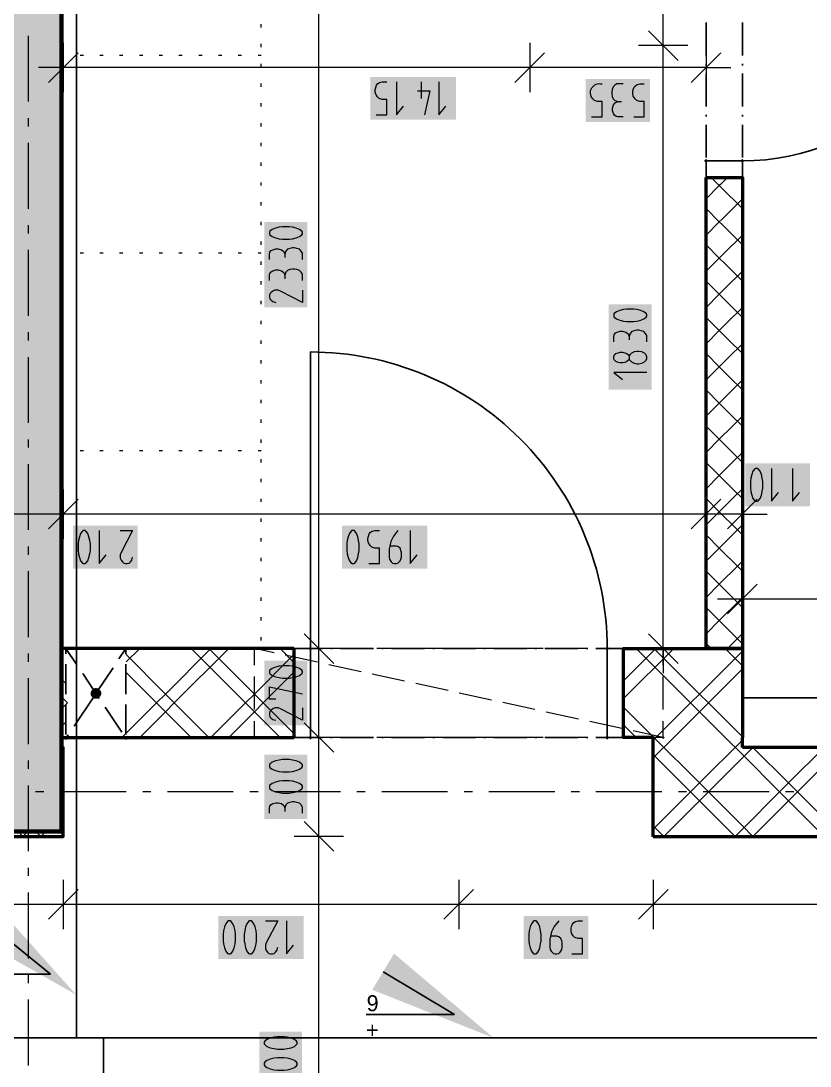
# Model space of a CAD drawing. Header units: millimetres. Extents: x 0 to 594, y 0 to 420.
# Drawn here: x 410.86 to 435.4, y 246.69 to 279.21 of the extents above; entities that cross this region are included whole.
import ezdxf
from ezdxf import colors
from ezdxf.entities.mleader import LeaderData, LeaderLine
from ezdxf.math import Vec2, Vec3

# ---------------------------------------------------------------- set-up
doc = ezdxf.new("R2010")
doc.units = ezdxf.units.MM
doc.header["$LTSCALE"] = 8
for name, color, linetype in [('PDF_Dvere', 7, 'Continuous'), ('PDF_Instalacni prizdivka do 1m', 7, 'Continuous'), ('PDF_Koty delkove', 7, 'Continuous'), ('PDF_Nabytek', 7, 'Continuous'), ('PDF_Osy hlavni', 7, 'Continuous'), ('PDF_Popis Prostupy', 7, 'Continuous'), ('PDF_Preklady', 7, 'Continuous'), ('PDF_Pricky zdene', 7, 'Continuous'), ('PDF_Prostupy', 7, 'Continuous'), ('PDF_Steny akusticke', 7, 'Continuous'), ('PDF_Steny obvodove nosne', 7, 'Continuous'), ('RED_2.5mm^2', 1, 'Continuous'), ('SYMS', 7, 'Continuous')]:
    doc.layers.add(name, color=color, linetype=linetype)

msp = doc.modelspace()

# ---------------------------------------------------------------- linework, layer by layer
at = {"layer": 'PDF_Dvere', "lineweight": 25}
for points in [[(433.291, 281.306), (433.291, 282.026), (440.466, 282.026, -0.414213), (433.291, 274.851)], [(420.233, 259.681), (419.863, 259.681), (419.863, 268.906, -0.414214), (429.088, 259.681), (428.74, 259.681)]]:
    msp.add_lwpolyline(points, format="xyb", dxfattribs=at)
for points in [[(432.163, 278.129), (432.163, 279.154)], [(433.291, 278.129), (433.291, 279.154)], [(432.163, 277.821), (432.163, 277.873)], [(433.291, 277.821), (433.291, 277.873)], [(432.163, 276.54), (432.163, 277.565)], [(433.291, 276.54), (433.291, 277.565)], [(432.163, 276.233), (432.163, 276.284)], [(433.291, 276.233), (433.291, 276.284)], [(432.163, 274.951), (432.163, 275.976)], [(433.291, 274.951), (433.291, 275.976)], [(420.54, 259.681), (420.489, 259.681)], [(421.822, 259.681), (420.797, 259.681)], [(422.129, 259.681), (422.078, 259.681)], [(423.41, 259.681), (422.385, 259.681)], [(423.718, 259.681), (423.667, 259.681)], [(424.999, 259.681), (423.974, 259.681)], [(425.307, 259.681), (425.255, 259.681)], [(426.588, 259.681), (425.563, 259.681)], [(426.895, 259.681), (426.844, 259.681)], [(428.177, 259.681), (427.152, 259.681)], [(428.484, 259.681), (428.433, 259.681)], [(420.233, 256.914), (419.863, 256.914)], [(420.54, 256.914), (420.489, 256.914)], [(421.822, 256.914), (420.797, 256.914)], [(422.129, 256.914), (422.078, 256.914)], [(423.41, 256.914), (422.385, 256.914)], [(423.718, 256.914), (423.667, 256.914)], [(424.999, 256.914), (423.974, 256.914)], [(425.307, 256.914), (425.255, 256.914)], [(426.588, 256.914), (425.563, 256.914)], [(426.895, 256.914), (426.844, 256.914)], [(428.177, 256.914), (427.152, 256.914)], [(428.484, 256.914), (428.433, 256.914)], [(429.088, 256.914), (428.74, 256.914)]]:
    msp.add_lwpolyline(points, dxfattribs=at)
for points in [[(432.163, 274.339), (432.163, 274.851), (433.291, 274.851), (433.291, 274.339)], [(419.863, 256.914), (419.351, 256.914), (419.351, 259.681), (419.863, 259.681)], [(429.601, 256.914), (429.088, 256.914), (429.088, 259.681), (429.601, 259.681)]]:
    msp.add_lwpolyline(points, close=True, dxfattribs=at)
at = {"layer": 'PDF_Dvere', "lineweight": 25, "transparency": 33554559}
for points in [[(432.163, 274.787), (432.099, 274.851), (432.227, 274.851), (432.163, 274.915)], [(433.291, 274.787), (433.227, 274.851), (433.355, 274.851), (433.291, 274.915)], [(419.927, 259.681), (419.863, 259.617), (419.863, 259.746), (419.799, 259.681)], [(429.152, 259.681), (429.088, 259.617), (429.088, 259.746), (429.024, 259.681)], [(419.927, 256.914), (419.863, 256.85), (419.863, 256.978), (419.799, 256.914)], [(429.152, 256.914), (429.088, 256.85), (429.088, 256.978), (429.024, 256.914)]]:
    msp.add_solid(points, dxfattribs=at)
at = {"layer": 'PDF_Instalacni prizdivka do 1m', "lineweight": 25}
msp.add_lwpolyline([(433.291, 256.606), (442.464, 256.606), (442.464, 258.144), (433.291, 258.144)], close=True, dxfattribs=at)
at = {"layer": 'PDF_Koty delkove', "lineweight": 18}
for points in [[(420.125, 152.109), (420.125, 185.541), (420.125, 205.447), (420.125, 207.253), (420.125, 208.739), (420.125, 232.622), (420.125, 235.389), (420.125, 238.464), (420.125, 253.839), (420.125, 256.914), (420.125, 259.681), (420.125, 283.564), (420.125, 285.05), (420.125, 340.194)], [(430.831, 259.681), (430.831, 278.439), (430.831, 283.564)], [(431.292, 277.978), (430.369, 278.9)], [(412.176, 278.524), (412.176, 277.755), (412.176, 276.986)], [(426.679, 278.524), (426.679, 277.755), (426.679, 276.986)], [(431.599, 278.439), (430.831, 278.439), (430.062, 278.439)], [(432.163, 278.524), (432.163, 277.755), (432.163, 276.986)], [(412.637, 278.216), (411.715, 277.294)], [(427.141, 278.216), (426.218, 277.294)], [(432.624, 278.216), (431.702, 277.294)], [(412.176, 277.755), (411.407, 277.755)], [(432.163, 277.755), (428.913, 277.755), (426.679, 277.755), (412.176, 277.755)], [(432.163, 277.755), (432.932, 277.755)], [(421.906, 276.281), (422.235, 276.281), (422.235, 276.759), (422.098, 276.759), (422.002, 276.794), (421.947, 276.845), (421.893, 276.93), (421.879, 276.998), (421.879, 277.066), (421.893, 277.135), (421.92, 277.203), (421.961, 277.254), (422.015, 277.289), (422.098, 277.306), (422.235, 277.306)], [(422.536, 277.306), (422.536, 276.281), (422.755, 276.554)], [(423.193, 277.033), (423.577, 277.033), (423.412, 276.281)], [(423.302, 277.306), (423.302, 276.794)], [(423.85, 277.306), (423.85, 276.281), (424.069, 276.554)], [(429.585, 277.243), (429.394, 277.243), (429.326, 277.208), (429.27, 277.156), (429.243, 277.071), (429.229, 277.003), (429.229, 276.934), (429.243, 276.849), (429.27, 276.781), (429.326, 276.73), (429.421, 276.695)], [(429.914, 276.218), (430.242, 276.218), (430.242, 276.695), (430.105, 276.695), (430.01, 276.73), (429.955, 276.781), (429.9, 276.866), (429.886, 276.934), (429.886, 277.003), (429.9, 277.071), (429.928, 277.139), (429.969, 277.19), (430.023, 277.225), (430.105, 277.243), (430.242, 277.243)], [(429.585, 276.218), (429.421, 276.218), (429.366, 276.234), (429.312, 276.269), (429.284, 276.32), (429.257, 276.422), (429.257, 276.49), (429.284, 276.593), (429.339, 276.661), (429.421, 276.695), (429.53, 276.695)], [(419.612, 271.787), (419.612, 271.979), (419.577, 272.047), (419.526, 272.102), (419.441, 272.129), (419.372, 272.143), (419.304, 272.143), (419.219, 272.129), (419.151, 272.102), (419.1, 272.047), (419.065, 271.952)], [(418.587, 271.787), (418.587, 271.952), (418.604, 272.007), (418.638, 272.061), (418.69, 272.089), (418.791, 272.116), (418.86, 272.116)], [(418.86, 272.116), (418.962, 272.089), (419.031, 272.034), (419.065, 271.952), (419.065, 271.842)], [(419.612, 271.13), (419.612, 271.322), (419.577, 271.39), (419.526, 271.445), (419.441, 271.472), (419.372, 271.486), (419.304, 271.486), (419.219, 271.472), (419.151, 271.445), (419.1, 271.39), (419.065, 271.295)], [(418.587, 271.13), (418.587, 271.295), (418.604, 271.35), (418.638, 271.404), (418.69, 271.432), (418.791, 271.459), (418.86, 271.459), (418.962, 271.432), (419.031, 271.377), (419.065, 271.295), (419.065, 271.185)], [(419.612, 270.829), (419.612, 270.445), (418.928, 270.802), (418.86, 270.829), (418.757, 270.829), (418.69, 270.802), (418.638, 270.761), (418.604, 270.72), (418.587, 270.665), (418.587, 270.611), (418.604, 270.556), (418.638, 270.514), (418.69, 270.473), (418.791, 270.445)], [(429.293, 269.225), (429.293, 269.389), (429.31, 269.444), (429.344, 269.498), (429.396, 269.526), (429.497, 269.554), (429.566, 269.554), (429.668, 269.526), (429.737, 269.471), (429.771, 269.389), (429.771, 269.28)], [(430.318, 269.225), (430.318, 269.416), (430.283, 269.485), (430.232, 269.54), (430.147, 269.567), (430.078, 269.581), (430.01, 269.581), (429.925, 269.567), (429.857, 269.54), (429.806, 269.485), (429.771, 269.389)], [(429.771, 268.677), (429.753, 268.65), (429.702, 268.609), (429.635, 268.582), (429.566, 268.568), (429.497, 268.568), (429.43, 268.582), (429.361, 268.609), (429.31, 268.664), (429.293, 268.705), (429.293, 268.759), (429.31, 268.8), (429.361, 268.855), (429.43, 268.882), (429.497, 268.896), (429.566, 268.896), (429.635, 268.882), (429.702, 268.855)], [(429.702, 268.855), (429.753, 268.814), (429.771, 268.787)], [(430.318, 268.267), (429.293, 268.267), (429.566, 268.048)], [(434.197, 265.286), (434.197, 264.261), (434.416, 264.534)], [(434.854, 265.286), (434.854, 264.261), (435.073, 264.534)], [(412.176, 264.63), (412.176, 263.862), (412.176, 263.093)], [(432.163, 264.63), (432.163, 263.862), (432.163, 263.093)], [(433.291, 264.63), (433.291, 263.862), (433.291, 263.093)], [(412.637, 264.323), (411.715, 263.4)], [(432.624, 264.323), (431.702, 263.4)], [(433.752, 264.323), (432.829, 263.4)], [(433.291, 263.862), (432.163, 263.862), (426.69, 263.862), (419.824, 263.862), (414.707, 263.862), (412.176, 263.862), (410.743, 263.862), (410.023, 263.862), (403.515, 263.862), (399.62, 263.862)], [(433.291, 263.862), (434.059, 263.862)], [(413.294, 263.349), (413.294, 262.324), (413.512, 262.597)], [(413.951, 263.349), (414.334, 263.349), (413.978, 262.665), (413.951, 262.597), (413.951, 262.494), (413.978, 262.427), (414.019, 262.375), (414.06, 262.341), (414.115, 262.324), (414.169, 262.324), (414.224, 262.341), (414.265, 262.375), (414.307, 262.427), (414.334, 262.528)], [(421.334, 263.16), (421.293, 263.263), (421.238, 263.332), (421.21, 263.349), (421.156, 263.349), (421.128, 263.332), (421.074, 263.263), (421.033, 263.16), (421.006, 263.041), (420.992, 262.938)], [(420.992, 262.938), (420.992, 262.733), (421.006, 262.632), (421.033, 262.512), (421.074, 262.409), (421.128, 262.341), (421.156, 262.324), (421.21, 262.324), (421.238, 262.341), (421.293, 262.409), (421.334, 262.512), (421.362, 262.632), (421.376, 262.733), (421.376, 262.938), (421.362, 263.041), (421.334, 263.16)], [(421.676, 262.324), (422.005, 262.324), (422.005, 262.802), (421.868, 262.802), (421.772, 262.837), (421.717, 262.888), (421.663, 262.973), (421.649, 263.041), (421.649, 263.109), (421.663, 263.178), (421.69, 263.246), (421.731, 263.297), (421.785, 263.332), (421.868, 263.349), (422.005, 263.349)], [(422.58, 263.349), (422.442, 263.178), (422.36, 263.007), (422.306, 262.768), (422.306, 262.528), (422.32, 262.46), (422.347, 262.409), (422.374, 262.375), (422.415, 262.341), (422.47, 262.324), (422.525, 262.324), (422.58, 262.341), (422.621, 262.375), (422.648, 262.409), (422.676, 262.46), (422.69, 262.528), (422.69, 262.665), (422.676, 262.733), (422.648, 262.802), (422.58, 262.853), (422.525, 262.87), (422.333, 262.87)], [(422.963, 263.349), (422.963, 262.324), (423.182, 262.597)], [(433.291, 261.988), (433.291, 261.219), (433.291, 260.45)], [(433.752, 261.68), (432.829, 260.758)], [(433.291, 261.219), (432.522, 261.219)], [(455.174, 261.219), (454.018, 261.219), (452.714, 261.219), (446.218, 261.219), (444.053, 261.219), (442.464, 261.219), (433.291, 261.219)], [(420.586, 259.22), (419.663, 260.143)], [(431.292, 259.22), (430.369, 260.143)], [(420.893, 259.681), (420.125, 259.681), (419.356, 259.681)], [(431.599, 259.681), (430.831, 259.681), (430.062, 259.681)], [(430.831, 259.681), (430.831, 258.913)], [(419.201, 259.147), (418.996, 259.147), (418.895, 259.133), (418.775, 259.106), (418.672, 259.065), (418.604, 259.01), (418.587, 258.982), (418.587, 258.928), (418.604, 258.9), (418.672, 258.846), (418.775, 258.805), (418.895, 258.777), (418.996, 258.763), (419.201, 258.763)], [(419.201, 258.763), (419.304, 258.777), (419.424, 258.805), (419.526, 258.846), (419.595, 258.9), (419.612, 258.928), (419.612, 258.982), (419.595, 259.01), (419.526, 259.065), (419.424, 259.106), (419.304, 259.133), (419.201, 259.147)], [(418.791, 258.106), (418.587, 258.106), (418.587, 258.49), (419.612, 258.271)], [(419.612, 257.833), (419.612, 257.449), (418.928, 257.805), (418.86, 257.833), (418.757, 257.833), (418.69, 257.805), (418.638, 257.764), (418.604, 257.723), (418.587, 257.668), (418.587, 257.614), (418.604, 257.559), (418.638, 257.518), (418.69, 257.477), (418.791, 257.449)], [(420.586, 256.453), (419.663, 257.375)], [(420.893, 256.914), (420.125, 256.914), (419.356, 256.914)], [(418.775, 256.184), (418.672, 256.143), (418.604, 256.089), (418.587, 256.061), (418.587, 256.007), (418.604, 255.979), (418.672, 255.925), (418.775, 255.884), (418.895, 255.856), (418.996, 255.842), (419.201, 255.842), (419.304, 255.856), (419.424, 255.884), (419.526, 255.925), (419.595, 255.979), (419.612, 256.007), (419.612, 256.061), (419.595, 256.089), (419.526, 256.143), (419.424, 256.184), (419.304, 256.211), (419.201, 256.225)], [(419.201, 256.225), (418.996, 256.225), (418.895, 256.211), (418.775, 256.184)], [(419.612, 254.556), (419.612, 254.747), (419.577, 254.815), (419.526, 254.87), (419.441, 254.897), (419.372, 254.911), (419.304, 254.911), (419.219, 254.897), (419.151, 254.87), (419.1, 254.815), (419.065, 254.72)], [(418.587, 254.556), (418.587, 254.72), (418.604, 254.775), (418.638, 254.829), (418.69, 254.857), (418.791, 254.884), (418.86, 254.884), (418.962, 254.857), (419.031, 254.802), (419.065, 254.72), (419.065, 254.611)], [(420.586, 253.378), (419.663, 254.3)], [(420.893, 253.839), (420.125, 253.839), (419.356, 253.839)], [(412.176, 252.489), (412.176, 251.721), (412.176, 250.952)], [(424.476, 252.489), (424.476, 251.721), (424.476, 250.952)], [(430.523, 252.489), (430.523, 251.721), (430.523, 250.952)], [(412.637, 252.182), (411.715, 251.259)], [(424.937, 252.182), (424.014, 251.259)], [(430.984, 252.182), (430.062, 251.259)], [(540.607, 251.721), (523.196, 251.721), (510.274, 251.721), (506.065, 251.721), (497.455, 251.721), (482.899, 251.721), (476.75, 251.721), (471.845, 251.721), (467.3, 251.721), (466.5, 251.721), (465.014, 251.721), (430.523, 251.721), (424.476, 251.721), (412.176, 251.721), (400.747, 251.721)], [(417.805, 250.797), (417.805, 250.592), (417.819, 250.491), (417.846, 250.371), (417.887, 250.268), (417.942, 250.2), (417.97, 250.183), (418.024, 250.183), (418.052, 250.2), (418.106, 250.268), (418.147, 250.371), (418.175, 250.491), (418.189, 250.592), (418.189, 250.797), (418.175, 250.9), (418.147, 251.02), (418.106, 251.122), (418.052, 251.191), (418.024, 251.208), (417.97, 251.208), (417.942, 251.191)], [(417.942, 251.191), (417.887, 251.122), (417.846, 251.02), (417.819, 250.9), (417.805, 250.797)], [(418.462, 251.208), (418.846, 251.208), (418.489, 250.524), (418.462, 250.456), (418.462, 250.353), (418.489, 250.286), (418.531, 250.234), (418.572, 250.2), (418.627, 250.183), (418.681, 250.183), (418.736, 250.2), (418.777, 250.234), (418.818, 250.286), (418.846, 250.387)], [(419.119, 251.208), (419.119, 250.183), (419.338, 250.456)], [(426.951, 250.268), (426.992, 250.371), (427.02, 250.491), (427.034, 250.592), (427.034, 250.797), (427.02, 250.9), (426.992, 251.02), (426.951, 251.122), (426.897, 251.191), (426.869, 251.208), (426.815, 251.208), (426.787, 251.191), (426.733, 251.122), (426.692, 251.02), (426.664, 250.9), (426.65, 250.797)], [(427.581, 251.208), (427.444, 251.037), (427.362, 250.866), (427.308, 250.627), (427.308, 250.387), (427.321, 250.319), (427.349, 250.268), (427.376, 250.234), (427.417, 250.2), (427.472, 250.183), (427.526, 250.183), (427.581, 250.2), (427.622, 250.234), (427.649, 250.268), (427.677, 250.319), (427.691, 250.387), (427.691, 250.524), (427.677, 250.592), (427.649, 250.661), (427.581, 250.712), (427.526, 250.729), (427.335, 250.729)], [(427.992, 250.183), (428.32, 250.183), (428.32, 250.661), (428.183, 250.661), (428.088, 250.696), (428.033, 250.747), (427.979, 250.832), (427.965, 250.9), (427.965, 250.968), (427.979, 251.037), (428.006, 251.105), (428.047, 251.156), (428.101, 251.191), (428.183, 251.208), (428.32, 251.208)], [(426.65, 250.797), (426.65, 250.592), (426.664, 250.491), (426.692, 250.371), (426.733, 250.268), (426.787, 250.2), (426.815, 250.183), (426.869, 250.183), (426.897, 250.2), (426.951, 250.268)], [(419.039, 247.606), (418.834, 247.606), (418.733, 247.592), (418.613, 247.565), (418.51, 247.524), (418.442, 247.47), (418.425, 247.442), (418.425, 247.388), (418.442, 247.36), (418.51, 247.306), (418.613, 247.265), (418.733, 247.237), (418.834, 247.223), (419.039, 247.223), (419.142, 247.237), (419.262, 247.265), (419.364, 247.306), (419.433, 247.36), (419.45, 247.388), (419.45, 247.442), (419.433, 247.47), (419.364, 247.524)], [(419.364, 247.524), (419.262, 247.565), (419.142, 247.592), (419.039, 247.606)]]:
    msp.add_lwpolyline(points, dxfattribs=at)
msp.add_lwpolyline([(428.599, 276.218), (428.928, 276.218), (428.928, 276.695), (428.791, 276.695), (428.696, 276.73), (428.641, 276.781, -0.753191), (428.928, 277.243)], format="xyb", dxfattribs=at)
for points in [[(419.201, 272.8), (418.996, 272.8), (418.895, 272.786), (418.775, 272.759), (418.672, 272.718), (418.604, 272.664), (418.587, 272.636), (418.587, 272.582), (418.604, 272.554), (418.672, 272.5), (418.775, 272.458), (418.895, 272.431), (418.996, 272.417), (419.201, 272.417), (419.304, 272.431), (419.424, 272.458), (419.526, 272.5), (419.595, 272.554), (419.612, 272.582), (419.612, 272.636), (419.595, 272.664), (419.526, 272.718), (419.424, 272.759), (419.304, 272.786)], [(429.907, 270.238), (429.702, 270.238), (429.601, 270.224), (429.481, 270.197), (429.378, 270.156), (429.31, 270.101), (429.293, 270.073), (429.293, 270.019), (429.31, 269.991), (429.378, 269.937), (429.481, 269.896), (429.601, 269.868), (429.702, 269.854), (429.907, 269.854), (430.01, 269.868), (430.13, 269.896), (430.232, 269.937), (430.301, 269.991), (430.318, 270.019), (430.318, 270.073), (430.301, 270.101), (430.232, 270.156), (430.13, 270.197), (430.01, 270.224)], [(430.078, 268.924), (430.01, 268.924), (429.925, 268.91), (429.84, 268.869), (429.788, 268.814), (429.771, 268.787), (429.771, 268.677), (429.788, 268.65), (429.84, 268.595), (429.925, 268.554), (430.01, 268.54), (430.078, 268.54), (430.163, 268.554), (430.249, 268.595), (430.301, 268.65), (430.318, 268.705), (430.318, 268.759), (430.301, 268.814), (430.249, 268.869), (430.163, 268.91)], [(433.54, 264.875), (433.54, 264.67), (433.554, 264.569), (433.581, 264.449), (433.622, 264.346), (433.677, 264.278), (433.705, 264.261), (433.759, 264.261), (433.787, 264.278), (433.841, 264.346), (433.882, 264.449), (433.91, 264.569), (433.924, 264.67), (433.924, 264.875), (433.91, 264.978), (433.882, 265.098), (433.841, 265.2), (433.787, 265.269), (433.759, 265.286), (433.705, 265.286), (433.677, 265.269), (433.622, 265.2), (433.581, 265.098), (433.554, 264.978)], [(412.637, 262.938), (412.637, 262.733), (412.651, 262.632), (412.678, 262.512), (412.719, 262.409), (412.773, 262.341), (412.801, 262.324), (412.855, 262.324), (412.883, 262.341), (412.937, 262.409), (412.978, 262.512), (413.006, 262.632), (413.02, 262.733), (413.02, 262.938), (413.006, 263.041), (412.978, 263.16), (412.937, 263.263), (412.883, 263.332), (412.855, 263.349), (412.801, 263.349), (412.773, 263.332), (412.719, 263.263), (412.678, 263.16), (412.651, 263.041)], [(419.201, 255.568), (418.996, 255.568), (418.895, 255.554), (418.775, 255.527), (418.672, 255.486), (418.604, 255.432), (418.587, 255.404), (418.587, 255.35), (418.604, 255.322), (418.672, 255.268), (418.775, 255.227), (418.895, 255.199), (418.996, 255.185), (419.201, 255.185), (419.304, 255.199), (419.424, 255.227), (419.526, 255.268), (419.595, 255.322), (419.612, 255.35), (419.612, 255.404), (419.595, 255.432), (419.526, 255.486), (419.424, 255.527), (419.304, 255.554)], [(417.148, 250.797), (417.148, 250.592), (417.162, 250.491), (417.189, 250.371), (417.23, 250.268), (417.285, 250.2), (417.313, 250.183), (417.367, 250.183), (417.395, 250.2), (417.449, 250.268), (417.49, 250.371), (417.518, 250.491), (417.532, 250.592), (417.532, 250.797), (417.518, 250.9), (417.49, 251.02), (417.449, 251.122), (417.395, 251.191), (417.367, 251.208), (417.313, 251.208), (417.285, 251.191), (417.23, 251.122), (417.189, 251.02), (417.162, 250.9)], [(419.039, 246.949), (418.834, 246.949), (418.733, 246.935), (418.613, 246.908), (418.51, 246.867), (418.442, 246.813), (418.425, 246.785), (418.425, 246.731), (418.442, 246.703), (418.51, 246.649), (418.613, 246.608), (418.733, 246.58), (418.834, 246.566), (419.039, 246.566), (419.142, 246.58), (419.262, 246.608), (419.364, 246.649), (419.433, 246.703), (419.45, 246.731), (419.45, 246.785), (419.433, 246.813), (419.364, 246.867), (419.262, 246.908), (419.142, 246.935)]]:
    msp.add_lwpolyline(points, close=True, dxfattribs=at)
at = {"layer": 'PDF_Koty delkove', "color": 7, "lineweight": 18, "true_color": 0xffffff, "transparency": 33554559}
for points in [[(424.387, 277.46), (421.726, 277.46), (424.387, 276.128), (421.726, 276.128)], [(430.424, 277.396), (428.419, 277.396), (430.424, 276.064), (428.419, 276.064)], [(419.766, 270.292), (419.766, 272.954), (418.433, 270.292), (418.433, 272.954)], [(430.472, 267.729), (430.472, 270.391), (429.139, 267.729), (429.139, 270.391)], [(435.392, 265.44), (433.387, 265.44), (435.392, 264.108), (433.387, 264.108)], [(414.488, 263.503), (412.483, 263.503), (414.488, 262.17), (412.483, 262.17)], [(423.5, 263.503), (420.839, 263.503), (423.5, 262.17), (420.839, 262.17)], [(419.766, 257.295), (419.766, 259.3), (418.433, 257.295), (418.433, 259.3)], [(419.766, 254.374), (419.766, 256.379), (418.433, 254.374), (418.433, 256.379)], [(419.657, 251.362), (416.995, 251.362), (419.657, 250.029), (416.995, 250.029)], [(428.502, 251.362), (426.497, 251.362), (428.502, 250.029), (426.497, 250.029)], [(419.604, 245.098), (419.604, 247.76), (418.271, 245.098), (418.271, 247.76)]]:
    msp.add_solid(points, dxfattribs=at)
at = {"layer": 'PDF_Nabytek', "lineweight": 13}
for points in [[(418.326, 279), (418.326, 279.103)], [(418.326, 278.385), (418.326, 278.488)], [(412.187, 278.131), (412.176, 278.131)], [(412.176, 278.131), (412.176, 278.131)], [(412.802, 278.131), (412.699, 278.131)], [(413.417, 278.131), (413.314, 278.131)], [(414.032, 278.131), (413.929, 278.131)], [(414.647, 278.131), (414.544, 278.131)], [(415.262, 278.131), (415.159, 278.131)], [(415.877, 278.131), (415.774, 278.131)], [(416.492, 278.131), (416.389, 278.131)], [(417.107, 278.131), (417.004, 278.131)], [(417.722, 278.131), (417.619, 278.131)], [(418.326, 278.131), (418.234, 278.131)], [(418.326, 278.131), (418.326, 278.131)], [(418.326, 277.77), (418.326, 277.873)], [(418.326, 277.155), (418.326, 277.258)], [(418.326, 276.54), (418.326, 276.643)], [(418.326, 275.925), (418.326, 276.028)], [(418.326, 275.31), (418.326, 275.413)], [(418.326, 274.695), (418.326, 274.798)], [(418.326, 274.08), (418.326, 274.183)], [(418.326, 273.465), (418.326, 273.568)], [(418.326, 272.85), (418.326, 272.953)], [(418.326, 272.235), (418.326, 272.338)], [(412.187, 271.981), (412.176, 271.981)], [(412.176, 271.981), (412.176, 271.981)], [(412.802, 271.981), (412.699, 271.981)], [(413.417, 271.981), (413.314, 271.981)], [(414.032, 271.981), (413.929, 271.981)], [(414.647, 271.981), (414.544, 271.981)], [(415.262, 271.981), (415.159, 271.981)], [(415.877, 271.981), (415.774, 271.981)], [(416.492, 271.981), (416.389, 271.981)], [(417.107, 271.981), (417.004, 271.981)], [(417.722, 271.981), (417.619, 271.981)], [(418.326, 271.981), (418.234, 271.981)], [(418.326, 271.981), (418.326, 271.981)], [(418.326, 271.62), (418.326, 271.723)], [(418.326, 271.005), (418.326, 271.108)], [(418.326, 270.39), (418.326, 270.493)], [(418.326, 269.775), (418.326, 269.878)], [(418.326, 269.16), (418.326, 269.263)], [(418.326, 268.545), (418.326, 268.648)], [(418.326, 267.93), (418.326, 268.033)], [(418.326, 267.315), (418.326, 267.418)], [(418.326, 266.7), (418.326, 266.803)], [(418.326, 266.085), (418.326, 266.188)], [(412.187, 265.831), (412.176, 265.831)], [(412.176, 265.831), (412.176, 265.831)], [(412.802, 265.831), (412.699, 265.831)], [(413.417, 265.831), (413.314, 265.831)], [(414.032, 265.831), (413.929, 265.831)], [(414.647, 265.831), (414.544, 265.831)], [(415.262, 265.831), (415.159, 265.831)], [(415.877, 265.831), (415.774, 265.831)], [(416.492, 265.831), (416.389, 265.831)], [(417.107, 265.831), (417.004, 265.831)], [(417.722, 265.831), (417.619, 265.831)], [(418.326, 265.831), (418.234, 265.831)], [(418.326, 265.831), (418.326, 265.831)], [(418.326, 265.47), (418.326, 265.573)], [(418.326, 264.855), (418.326, 264.958)], [(418.326, 264.24), (418.326, 264.343)], [(418.326, 263.625), (418.326, 263.728)], [(418.326, 263.01), (418.326, 263.113)], [(418.326, 262.395), (418.326, 262.498)], [(418.326, 261.78), (418.326, 261.883)], [(418.326, 261.165), (418.326, 261.268)], [(418.326, 260.55), (418.326, 260.653)], [(418.326, 259.935), (418.326, 260.038)], [(418.326, 259.682), (418.326, 259.682)]]:
    msp.add_lwpolyline(points, dxfattribs=at)
at = {"layer": 'PDF_Osy hlavni', "lineweight": 18}
for points in [[(411.1, 276.694), (411.1, 278.744)], [(411.1, 275.925), (411.1, 276.181)], [(411.1, 273.363), (411.1, 275.413)], [(411.1, 272.594), (411.1, 272.85)], [(411.1, 270.031), (411.1, 272.081)], [(411.1, 269.263), (411.1, 269.519)], [(411.1, 266.7), (411.1, 268.75)], [(411.1, 265.932), (411.1, 266.188)], [(411.1, 263.369), (411.1, 265.419)], [(411.1, 262.6), (411.1, 262.857)], [(411.1, 260.038), (411.1, 262.088)], [(411.1, 259.269), (411.1, 259.525)], [(411.1, 256.707), (411.1, 258.757)], [(411.1, 255.938), (411.1, 256.194)], [(411.1, 253.375), (411.1, 255.425)], [(411.572, 255.223), (411.316, 255.223)], [(414.134, 255.223), (412.084, 255.223)], [(414.903, 255.223), (414.647, 255.223)], [(417.465, 255.223), (415.415, 255.223)], [(418.234, 255.223), (417.978, 255.223)], [(420.797, 255.223), (418.747, 255.223)], [(421.565, 255.223), (421.309, 255.223)], [(424.128, 255.223), (422.078, 255.223)], [(424.897, 255.223), (424.64, 255.223)], [(427.459, 255.223), (425.409, 255.223)], [(428.228, 255.223), (427.972, 255.223)], [(430.79, 255.223), (428.74, 255.223)], [(431.559, 255.223), (431.303, 255.223)], [(434.122, 255.223), (432.072, 255.223)], [(434.89, 255.223), (434.634, 255.223)], [(411.1, 252.607), (411.1, 252.863)], [(411.1, 250.044), (411.1, 252.094)], [(411.1, 249.275), (411.1, 249.532)], [(411.1, 246.713), (411.1, 248.763)]]:
    msp.add_lwpolyline(points, dxfattribs=at)
at = {"layer": 'PDF_Popis Prostupy', "lineweight": 25}
msp.add_lwpolyline([(413.273, 258.172), (413.291, 258.186), (413.306, 258.203), (413.318, 258.223), (413.326, 258.244), (413.332, 258.266), (413.333, 258.289), (413.331, 258.311), (413.325, 258.333), (413.316, 258.354), (413.303, 258.373), (413.288, 258.39), (413.27, 258.404), (413.25, 258.415), (413.228, 258.422), (413.206, 258.426), (413.183, 258.426), (413.16, 258.422), (413.139, 258.415), (413.119, 258.404), (413.1, 258.391), (413.085, 258.374), (413.072, 258.355), (413.062, 258.335), (413.056, 258.313), (413.054, 258.29), (413.055, 258.267), (413.06, 258.245), (413.069, 258.224), (413.081, 258.204), (413.096, 258.187), (413.113, 258.173), (413.133, 258.161), (413.154, 258.153), (413.176, 258.148), (413.199, 258.147), (413.222, 258.15), (413.243, 258.156), (413.264, 258.166)], close=True, dxfattribs=at)
for points in [[(413.079, 258.207), (413.079, 258.207)], [(413.114, 258.401), (413.114, 258.401)], [(413.273, 258.172), (413.273, 258.172)], [(413.308, 258.366), (413.308, 258.366)]]:
    msp.add_lwpolyline(points, dxfattribs=at)
at = {"layer": 'PDF_Popis Prostupy', "lineweight": 25, "transparency": 33554559}
for points in [[(413.183, 258.425), (413.068, 258.346), (413.055, 258.276)], [(413.183, 258.425), (413.055, 258.276), (413.253, 258.412)], [(413.253, 258.412), (413.055, 258.276), (413.079, 258.207)], [(413.068, 258.346), (413.183, 258.425), (413.114, 258.401)], [(413.253, 258.412), (413.079, 258.207), (413.308, 258.366)], [(413.308, 258.366), (413.079, 258.207), (413.134, 258.161)], [(413.308, 258.366), (413.134, 258.161), (413.332, 258.298)], [(413.332, 258.298), (413.134, 258.161), (413.204, 258.148)], [(413.332, 258.298), (413.204, 258.148), (413.319, 258.228)], [(413.319, 258.228), (413.204, 258.148), (413.273, 258.172)]]:
    msp.add_solid(points, dxfattribs=at)
at = {"layer": 'PDF_Preklady', "lineweight": 18}
for points in [[(418.732, 259.548), (418.121, 259.681)], [(418.798, 259.681), (418.121, 259.681)], [(418.121, 259.167), (418.121, 259.681)], [(420.084, 259.254), (419.082, 259.472)], [(419.351, 259.681), (419.157, 259.681)], [(420.182, 259.681), (419.351, 259.681)], [(421.565, 259.681), (420.54, 259.681)], [(422.949, 259.681), (421.924, 259.681)], [(424.333, 259.681), (423.308, 259.681)], [(425.717, 259.681), (424.692, 259.681)], [(427.1, 259.681), (426.075, 259.681)], [(428.484, 259.681), (427.459, 259.681)], [(429.868, 259.681), (429.601, 259.681), (428.843, 259.681)], [(430.831, 259.681), (430.227, 259.681)], [(430.831, 259.167), (430.831, 259.681)], [(421.436, 258.96), (420.434, 259.178)], [(418.121, 257.783), (418.121, 258.808)], [(422.788, 258.665), (421.786, 258.883)], [(430.831, 257.783), (430.831, 258.808)], [(424.14, 258.371), (423.138, 258.589)], [(425.492, 258.076), (424.49, 258.294)], [(426.844, 257.782), (425.843, 258)], [(428.196, 257.488), (427.195, 257.706)], [(418.121, 256.914), (418.121, 257.424)], [(429.548, 257.193), (428.547, 257.411)], [(430.831, 256.914), (430.831, 257.424)], [(418.121, 256.914), (418.121, 256.914)], [(418.798, 256.914), (418.121, 256.914)], [(419.351, 256.914), (419.157, 256.914)], [(420.182, 256.914), (419.351, 256.914)], [(421.565, 256.914), (420.54, 256.914)], [(422.949, 256.914), (421.924, 256.914)], [(424.333, 256.914), (423.308, 256.914)], [(425.717, 256.914), (424.692, 256.914)], [(427.1, 256.914), (426.075, 256.914)], [(428.484, 256.914), (427.459, 256.914)], [(429.601, 256.914), (428.843, 256.914)], [(429.868, 256.914), (429.601, 256.914)], [(430.831, 256.914), (429.899, 257.117)], [(430.523, 256.914), (430.227, 256.914)], [(430.831, 256.914), (430.523, 256.914)], [(430.831, 256.914), (430.831, 256.914)]]:
    msp.add_lwpolyline(points, dxfattribs=at)
at = {"layer": 'PDF_Preklady', "lineweight": 18, "transparency": 33554559}
for points in [[(418.167, 259.681), (418.121, 259.635), (418.121, 259.728), (418.075, 259.681)], [(418.121, 259.635), (418.075, 259.681), (418.167, 259.681), (418.121, 259.728)], [(418.166, 259.672), (418.111, 259.636), (418.131, 259.726), (418.076, 259.691)], [(419.397, 259.681), (419.351, 259.635), (419.351, 259.728), (419.305, 259.681)], [(419.397, 259.681), (419.351, 259.635), (419.351, 259.728), (419.305, 259.681)], [(429.647, 259.681), (429.601, 259.635), (429.601, 259.728), (429.555, 259.681)], [(429.647, 259.681), (429.601, 259.635), (429.601, 259.728), (429.555, 259.681)], [(430.877, 259.681), (430.831, 259.635), (430.831, 259.728), (430.785, 259.681)], [(430.831, 259.635), (430.785, 259.681), (430.877, 259.681), (430.831, 259.728)], [(418.121, 256.868), (418.075, 256.914), (418.167, 256.914), (418.121, 256.96)], [(418.167, 256.914), (418.121, 256.868), (418.121, 256.96), (418.075, 256.914)], [(419.397, 256.914), (419.351, 256.868), (419.351, 256.96), (419.305, 256.914)], [(419.397, 256.914), (419.351, 256.868), (419.351, 256.96), (419.305, 256.914)], [(429.647, 256.914), (429.601, 256.868), (429.601, 256.96), (429.555, 256.914)], [(429.647, 256.914), (429.601, 256.868), (429.601, 256.96), (429.555, 256.914)], [(430.569, 256.914), (430.523, 256.868), (430.523, 256.96), (430.477, 256.914)], [(430.569, 256.914), (430.523, 256.868), (430.523, 256.96), (430.477, 256.914)], [(430.877, 256.914), (430.831, 256.868), (430.831, 256.96), (430.785, 256.914)], [(430.831, 256.868), (430.785, 256.914), (430.877, 256.914), (430.831, 256.96)], [(430.876, 256.904), (430.821, 256.869), (430.84, 256.959), (430.786, 256.924)]]:
    msp.add_solid(points, dxfattribs=at)
at = {"layer": 'PDF_Pricky zdene', "lineweight": 50}
msp.add_lwpolyline([(432.163, 274.339), (433.291, 274.339), (433.291, 259.681), (432.163, 259.681), (432.163, 274.339)], dxfattribs=at)
at = {"layer": 'PDF_Pricky zdene', "lineweight": 9}
for points in [[(432.573, 274.083), (432.163, 273.673)], [(432.83, 274.339), (432.609, 274.119), (432.573, 274.083), (432.317, 274.339)], [(433.291, 273.365), (432.613, 274.043), (432.573, 274.083)], [(433.291, 273.673), (432.66, 273.042), (432.573, 272.955), (432.163, 273.365)], [(432.573, 272.955), (432.163, 272.545)], [(433.291, 272.238), (432.669, 272.86), (432.573, 272.955)], [(433.291, 272.545), (432.711, 271.965), (432.573, 271.828), (432.163, 272.238)], [(432.573, 271.828), (432.163, 271.418)], [(433.291, 271.11), (432.724, 271.676), (432.573, 271.828)], [(433.291, 271.418), (432.762, 270.888), (432.573, 270.7), (432.163, 270.29)], [(433.291, 269.983), (432.78, 270.493), (432.573, 270.7), (432.163, 271.11)], [(433.291, 270.29), (432.812, 269.812), (432.573, 269.573), (432.163, 269.163)], [(433.291, 268.855), (432.836, 269.31), (432.573, 269.573), (432.163, 269.983)], [(433.291, 269.163), (432.863, 268.735), (432.573, 268.445), (432.163, 268.035)], [(433.291, 267.728), (432.892, 268.126), (432.573, 268.445), (432.163, 268.855)], [(433.291, 268.035), (432.914, 267.659), (432.573, 267.318), (432.163, 266.908)], [(433.291, 266.6), (432.948, 266.943), (432.573, 267.318), (432.163, 267.728)], [(433.291, 266.908), (432.965, 266.582), (432.573, 266.19), (432.163, 265.78)], [(433.291, 265.473), (433.004, 265.76), (432.573, 266.19), (432.163, 266.6)], [(433.291, 265.78), (433.016, 265.505), (432.573, 265.063), (432.163, 264.653)], [(433.291, 264.345), (433.06, 264.576), (432.573, 265.063), (432.163, 265.473)], [(433.291, 264.653), (433.067, 264.429), (432.573, 263.935), (432.163, 263.525)], [(433.291, 263.218), (433.115, 263.393), (432.573, 263.935), (432.163, 264.345)], [(433.291, 263.525), (433.117, 263.352), (432.573, 262.808), (432.163, 262.398)], [(433.291, 262.09), (433.171, 262.21), (432.573, 262.808), (432.163, 263.218)], [(433.291, 262.398), (433.168, 262.275), (432.573, 261.68), (432.163, 261.27)], [(433.291, 260.963), (433.227, 261.026), (432.573, 261.68), (432.163, 262.09)], [(433.291, 261.27), (433.219, 261.199), (432.573, 260.553), (432.163, 260.143)], [(433.291, 259.835), (433.283, 259.843), (432.573, 260.553), (432.163, 260.963)], [(433.291, 260.143), (433.27, 260.122), (432.829, 259.681)], [(432.317, 259.681), (432.163, 259.835)]]:
    msp.add_lwpolyline(points, dxfattribs=at)
at = {"layer": 'PDF_Prostupy', "lineweight": 25}
for points in [[(412.263, 259.683), (412.263, 259.52)], [(412.578, 259.683), (412.263, 259.683)], [(412.601, 259.176), (412.263, 259.683)], [(413.834, 259.683), (412.904, 259.683)], [(413.907, 259.357), (414.124, 259.683), (414.124, 259.52)], [(412.263, 259.195), (412.263, 258.264)], [(414.124, 259.195), (414.124, 258.264)], [(413.298, 258.13), (412.782, 258.904)], [(413.726, 259.086), (413.21, 258.311)], [(413.125, 258.175), (412.513, 257.266)], [(412.263, 257.938), (412.263, 257.007)], [(413.995, 257.084), (413.479, 257.859)], [(414.124, 257.938), (414.124, 257.007)], [(412.332, 256.995), (412.263, 256.89)], [(412.578, 256.89), (412.263, 256.89)], [(413.834, 256.89), (412.904, 256.89)]]:
    msp.add_lwpolyline(points, dxfattribs=at)
at = {"layer": 'PDF_Prostupy', "lineweight": 25, "transparency": 33554559}
for points in [[(412.263, 259.741), (412.321, 259.683), (412.205, 259.683), (412.263, 259.625)], [(412.321, 259.683), (412.263, 259.625), (412.263, 259.741), (412.205, 259.683)], [(412.295, 259.634), (412.214, 259.651), (412.311, 259.715), (412.23, 259.731)], [(414.182, 259.683), (414.124, 259.625), (414.124, 259.741), (414.066, 259.683)], [(414.124, 259.741), (414.182, 259.683), (414.066, 259.683), (414.124, 259.625)], [(414.157, 259.731), (414.173, 259.651), (414.076, 259.715), (414.092, 259.634)], [(412.263, 256.949), (412.321, 256.89), (412.205, 256.89), (412.263, 256.832)], [(412.321, 256.89), (412.263, 256.832), (412.263, 256.949), (412.205, 256.89)], [(412.295, 256.939), (412.311, 256.858), (412.214, 256.923), (412.23, 256.842)], [(414.124, 256.949), (414.182, 256.89), (414.066, 256.89), (414.124, 256.832)], [(414.182, 256.89), (414.124, 256.832), (414.124, 256.949), (414.066, 256.89)], [(414.157, 256.842), (414.076, 256.858), (414.173, 256.923), (414.092, 256.939)]]:
    msp.add_solid(points, dxfattribs=at)
at = {"layer": 'PDF_Steny akusticke', "lineweight": 50}
for points in [[(419.351, 259.681), (418.121, 259.681), (412.176, 259.681), (412.125, 259.681), (412.125, 256.914), (412.176, 256.914), (418.121, 256.914), (419.351, 256.914)], [(419.351, 259.681), (419.351, 256.914)], [(430.523, 253.839), (430.523, 256.914), (430.523, 256.914), (429.601, 256.914), (429.601, 259.681), (430.831, 259.681), (432.163, 259.681), (433.291, 259.681), (433.291, 256.914)], [(433.291, 256.606), (433.291, 256.914)], [(403.515, 253.839), (412.176, 253.839), (412.176, 256.606), (412.125, 256.606), (412.125, 253.993), (410.075, 253.993), (410.075, 256.606), (410.023, 256.606), (403.515, 256.606)], [(452.714, 256.453), (444.053, 256.453), (442.464, 256.453), (442.464, 256.606), (433.291, 256.606)], [(430.523, 253.839), (430.523, 253.839), (442.464, 253.839), (464.245, 253.839)]]:
    msp.add_lwpolyline(points, dxfattribs=at)
at = {"layer": 'PDF_Steny akusticke', "lineweight": 9}
for points in [[(413.385, 259.681), (413.385, 259.681)], [(416.706, 256.914), (415.63, 257.99), (415.353, 258.267), (414.121, 259.502)], [(414.129, 259.265), (414.554, 259.681)], [(415.077, 257.99), (415.353, 258.267), (416.768, 259.681)], [(415.353, 257.713), (415.63, 257.99), (417.321, 259.681)], [(417.844, 257.99), (416.153, 259.681)], [(419.351, 258.943), (418.398, 257.99), (418.121, 258.267), (416.706, 259.681)], [(417.844, 257.99), (418.121, 258.267), (419.351, 259.497)], [(419.351, 259.251), (418.92, 259.681)], [(429.601, 258.677), (430.605, 259.681)], [(429.601, 258.123), (431.159, 259.681)], [(431.681, 257.99), (429.99, 259.681)], [(431.958, 258.267), (430.544, 259.681)], [(433.291, 259.046), (432.235, 257.99), (431.958, 258.267), (433.291, 259.599)], [(433.291, 259.148), (432.758, 259.681)], [(415.077, 257.99), (414.124, 258.943)], [(412.263, 258.59), (412.125, 258.728)], [(412.309, 257.99), (412.125, 258.175)], [(413.263, 258.39), (413.273, 258.401)], [(431.681, 257.99), (431.958, 258.267)], [(412.309, 257.99), (412.309, 257.99), (412.125, 257.806)], [(414.554, 256.914), (415.353, 257.713), (415.077, 257.99), (414, 256.914)], [(417.321, 256.914), (418.121, 257.713), (417.844, 257.99), (416.768, 256.914)], [(418.121, 257.713), (418.398, 257.99)], [(419.351, 257.037), (418.398, 257.99)], [(430.544, 256.914), (429.601, 257.857)], [(431.159, 256.914), (431.958, 257.713), (431.681, 257.99), (430.605, 256.914)], [(431.958, 257.713), (432.235, 257.99)], [(433.291, 256.934), (432.235, 257.99)], [(416.153, 256.914), (415.353, 257.713)], [(418.92, 256.914), (418.121, 257.713)], [(432.758, 256.914), (431.958, 257.713)], [(412.125, 257.252), (412.263, 257.39)], [(429.99, 256.914), (429.601, 257.303)], [(416.706, 256.914), (416.706, 256.914)], [(430.523, 256.832), (430.605, 256.914)], [(430.523, 256.278), (431.159, 256.914)], [(433.291, 254.167), (432.235, 255.223), (431.958, 255.499), (430.544, 256.914)], [(433.291, 256.381), (432.758, 256.914)], [(430.523, 254.064), (431.681, 255.223), (431.958, 255.499), (433.291, 256.832)], [(442.464, 254.936), (441.368, 253.839), (440.261, 254.946), (439.984, 255.223), (438.6, 256.606), (437.493, 255.499), (437.216, 255.223), (435.833, 253.839), (434.726, 254.946), (434.449, 255.223), (433.291, 256.381)], [(442.464, 255.51), (441.368, 256.606), (440.261, 255.499), (439.154, 256.606), (437.77, 255.223), (437.493, 254.946), (436.386, 253.839), (435.002, 255.223), (434.726, 255.499), (433.619, 256.606), (433.291, 256.278)], [(442.464, 256.063), (441.921, 256.606), (440.537, 255.223), (440.261, 254.946), (439.154, 253.839), (437.77, 255.223), (437.493, 255.499), (436.386, 256.606), (435.002, 255.223), (434.726, 254.946), (433.619, 253.839), (433.291, 254.167)], [(433.291, 254.064), (434.449, 255.223), (434.726, 255.499), (435.833, 256.606), (437.216, 255.223), (437.493, 254.946), (438.6, 253.839), (439.984, 255.223), (440.261, 255.499), (440.537, 255.223), (441.921, 253.839), (442.464, 254.382)], [(430.851, 253.839), (431.958, 254.946), (431.681, 255.223), (430.523, 256.381)], [(431.958, 254.946), (432.235, 255.223), (433.291, 256.278)], [(412.176, 255.909), (412.125, 255.961)], [(412.176, 255.356), (412.125, 255.407)], [(412.125, 255.038), (412.176, 255.089)], [(433.065, 253.839), (431.958, 254.946)], [(412.125, 254.485), (412.176, 254.536)], [(410.925, 253.839), (410.772, 253.993)], [(410.925, 253.839), (411.079, 253.993)], [(411.633, 253.993), (411.479, 253.839), (411.325, 253.993)], [(430.851, 253.839), (430.523, 254.167)], [(433.065, 253.839), (433.291, 254.064)], [(430.851, 253.839), (430.851, 253.839), (430.851, 253.839)], [(433.065, 253.839), (433.065, 253.839), (433.065, 253.839)]]:
    msp.add_lwpolyline(points, dxfattribs=at)
at = {"layer": 'PDF_Steny obvodove nosne', "lineweight": 70}
msp.add_lwpolyline([(410.075, 340.348), (410.075, 340.194), (410.075, 256.606), (410.075, 253.993), (412.125, 253.993), (412.125, 256.606), (412.125, 256.914), (412.125, 259.681), (412.125, 283.564), (412.125, 285.05), (412.125, 340.194), (412.125, 342.603), (410.075, 342.603)], dxfattribs=at)
at = {"layer": 'PDF_Steny obvodove nosne', "color": 9, "lineweight": 9, "true_color": 0xc0c0c0, "transparency": 33554559}
msp.add_solid([(412.125, 253.993), (412.125, 342.603), (410.075, 253.993), (410.075, 342.603)], dxfattribs=at)
at = {"layer": 'RED_2.5mm^2'}
for p, q in [((412.589, 300.683), (412.589, 247.573)), ((139.315, 247.573), (499.132, 247.573)), ((413.429, 199.55), (413.429, 247.573))]:
    msp.add_line(p, q, dxfattribs=at)

# ---------------------------------------------------------------- leaders
at = {"layer": 'SYMS'}
ml = msp.add_multileader_mtext('Standard', dxfattribs=at)
ml.set_content('2', color=256)
ml.set_leader_properties()
ml.build(insert=Vec2(0, 0))
ml.multileader.update_dxf_attribs({"text_right_attachment_type": 6, "dogleg_length": 0.36})
ctx = ml.context
ctx.base_point, ctx.char_height, ctx.plane_origin = Vec3(407.085, 249.907), 0.5, Vec3(412.576, 248.914)
ctx.right_attachment, ctx.text_align_type = 6, 2
notes = []
notes.append((ctx, [(0, (1, 1, 0), (411.779, 249.557), (-1, 0), 0.36, [(0, [(412.576, 248.914)], 0, [])])]))
ctx.mtext.insert, ctx.mtext.alignment, ctx.mtext.flow_direction = Vec3(409.419, 250.157), 3, 5
ml = msp.add_multileader_mtext('Standard', dxfattribs=at)
ml.set_content('9\\P+', color=256)
ml.set_leader_properties()
ml.build(insert=Vec2(0, 0))
ml.multileader.update_dxf_attribs({"text_right_attachment_type": 6, "dogleg_length": 0.36})
ctx = ml.context
ctx.base_point, ctx.char_height, ctx.plane_origin = Vec3(419.649, 248.648), 0.5, Vec3(425.554, 247.571)
ctx.right_attachment, ctx.text_align_type = 6, 2
notes.append((ctx, [(0, (1, 1, 0), (424.342, 248.298), (-1, 0), 0.36, [(0, [(425.554, 247.571)], 0, [])])]))
ctx.mtext.insert, ctx.mtext.alignment, ctx.mtext.flow_direction = Vec3(421.982, 248.898), 3, 5
for ctx, leaders in notes:
    for number, flags, end, landing, length, lines in leaders:
        leader = LeaderData()
        leader.index, (leader.has_last_leader_line, leader.has_dogleg_vector, leader.attachment_direction) = number, flags
        leader.last_leader_point, leader.dogleg_vector, leader.dogleg_length = Vec3(end), Vec3(landing), length
        for number, points, colour, breaks in lines:
            line = LeaderLine()
            line.index, line.vertices, line.color, line.breaks = number, Vec3.list(points), colors.encode_raw_color(colour), breaks
            leader.lines.append(line)
        ctx.leaders.append(leader)

doc.saveas('drawing.dxf')
